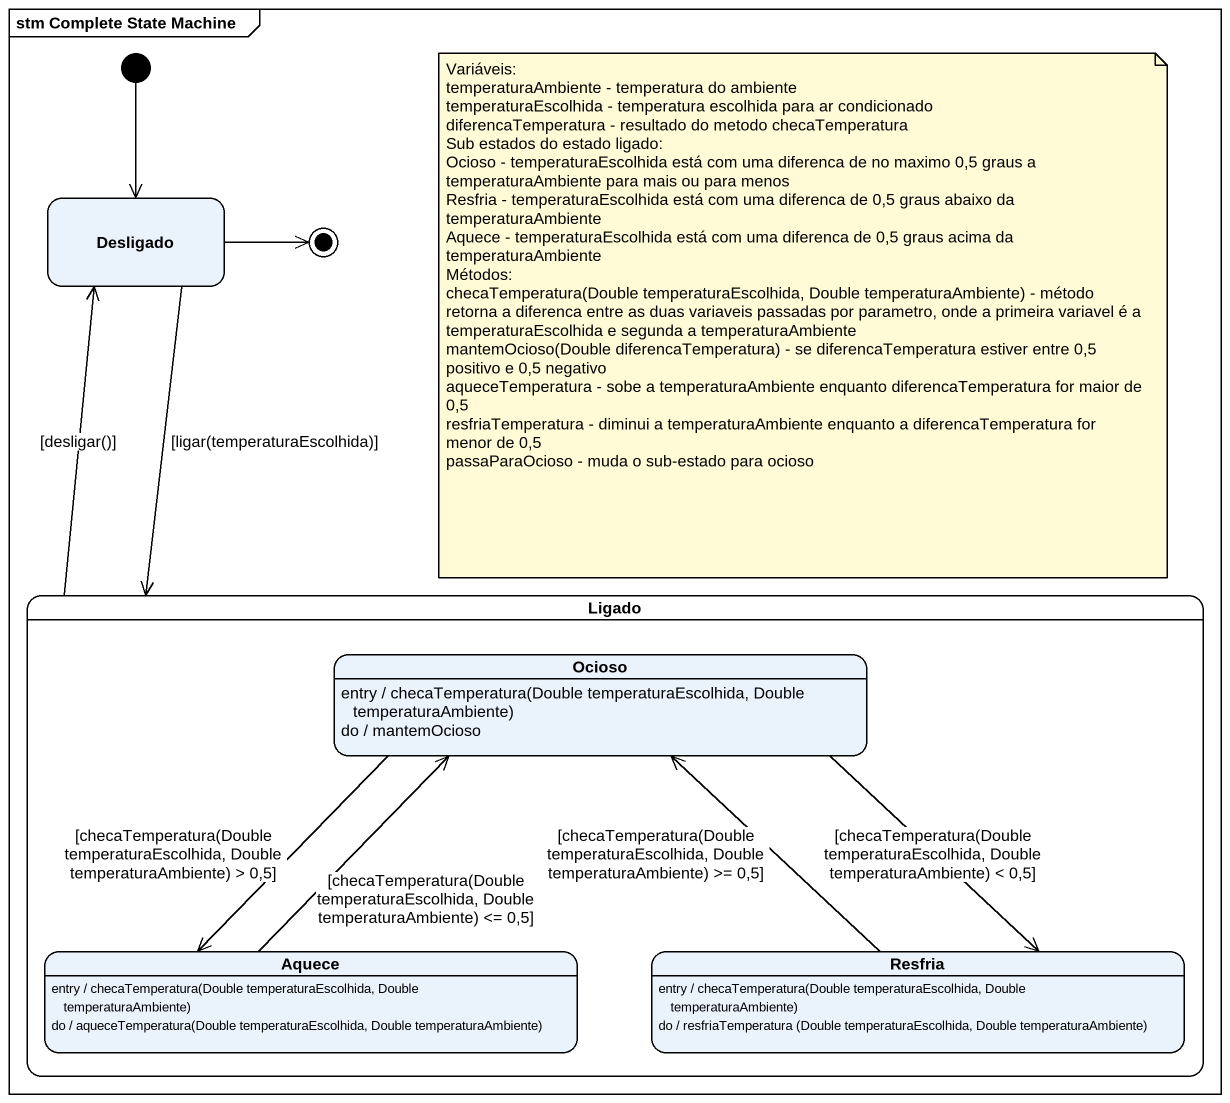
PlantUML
@startuml
mainframe stm Complete State Machine
hide empty description
state Desligado
state Ligado {
  state Ocioso
  Ocioso : entry / checaTemperatura(Double temperaturaEscolhida, Double temperaturaAmbiente)
  Ocioso : do / mantemOcioso
  state Aquece
  Aquece : entry / checaTemperatura(Double temperaturaEscolhida, Double temperaturaAmbiente)
  Aquece : do / aqueceTemperatura(Double temperaturaEscolhida, Double temperaturaAmbiente)
  state Resfria
  Resfria : entry / checaTemperatura(Double temperaturaEscolhida, Double temperaturaAmbiente)
  Resfria : do / resfriaTemperatura (Double temperaturaEscolhida, Double temperaturaAmbiente)
}
[*] --> Desligado
Desligado --> Ligado : [ligar(temperaturaEscolhida)]
Ligado -up-> Desligado : [desligar()]
Ocioso --> Aquece : [checaTemperatura(Double temperaturaEscolhida, Double temperaturaAmbiente) > 0,5]
Ocioso --> Resfria : [checaTemperatura(Double temperaturaEscolhida, Double temperaturaAmbiente) < 0,5]
Aquece -up-> Ocioso : [checaTemperatura(Double temperaturaEscolhida, Double temperaturaAmbiente) <= 0,5]
Resfria -up-> Ocioso : [checaTemperatura(Double temperaturaEscolhida, Double temperaturaAmbiente) >= 0,5]
Desligado -right-> [*]
note as N1
  Variáveis:
  temperaturaAmbiente - temperatura do ambiente
  temperaturaEscolhida - temperatura escolhida para ar condicionado
  diferencaTemperatura - resultado do metodo checaTemperatura
  Sub estados do estado ligado:
  Ocioso - temperaturaEscolhida está com uma diferenca de no maximo 0,5 graus a temperaturaAmbiente para mais ou para menos
  Resfria - temperaturaEscolhida está com uma diferenca de 0,5 graus abaixo da temperaturaAmbiente
  Aquece - temperaturaEscolhida está com uma diferenca de 0,5 graus acima da temperaturaAmbiente
  Métodos:
  checaTemperatura(Double temperaturaEscolhida, Double temperaturaAmbiente) - método retorna a diferenca entre as duas variaveis passadas por parametro, onde a primeira variavel é a temperaturaEscolhida e segunda a temperaturaAmbiente
  mantemOcioso(Double diferencaTemperatura) - se diferencaTemperatura estiver entre 0,5 positivo e 0,5 negativo
  aqueceTemperatura - sobe a temperaturaAmbiente enquanto diferencaTemperatura for maior de 0,5
  resfriaTemperatura - diminui a temperaturaAmbiente enquanto a diferencaTemperatura for menor de 0,5
  passaParaOcioso - muda o sub-estado para ocioso
end note
@enduml
